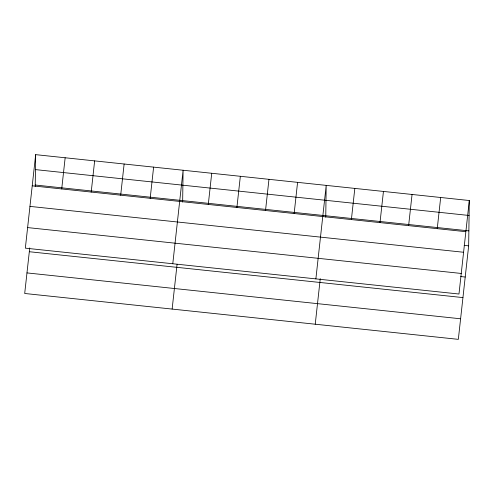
<?xml version="1.0" encoding="UTF-8"?>
<svg xmlns="http://www.w3.org/2000/svg" width="494" height="494" viewBox="0 0 494 494"><rect width="100%" height="100%" fill="white"/><g stroke="black" fill="none" stroke-linecap="round" stroke-linejoin="round"><path stroke-width="0.74" d="M35.216 186.448L35.667 154.647L469.3 200.521L468.658 245.845L458.333 339.353L24.7 293.479L29.733 247.914M182.65 202.04L183.101 170.245L172.783 263.747M325.75 217.175L326.201 185.38L315.876 278.882M35.667 154.647L25.342 248.155L458.975 294.023L469.3 200.521M61.713 188.943L65.152 157.771M91.199 192.061L94.644 160.89M120.684 195.179L124.13 164.008M150.176 198.298L153.615 167.126M172.134 309.077L177.08 264.271M208.283 204.448L211.722 173.271M236.898 207.474L240.343 176.302M265.519 210.5L268.964 179.328M294.14 213.532L297.579 182.354M315.234 324.212L320.266 278.647M351.382 219.583L354.822 188.412M379.997 222.609L383.443 191.437M408.618 225.641L412.058 194.463M437.239 228.666L440.679 197.489M35.457 169.609L469.09 215.477M35.235 185.022L468.868 230.889M32.227 185.824L465.861 231.692M464.138 245.37L468.658 245.845M29.955 206.393L463.588 252.261M27.615 227.586L461.248 273.454M460.692 276.547L465.212 277.023M29.313 251.724L462.94 297.592M26.972 272.91L460.606 318.784"/></g></svg>
